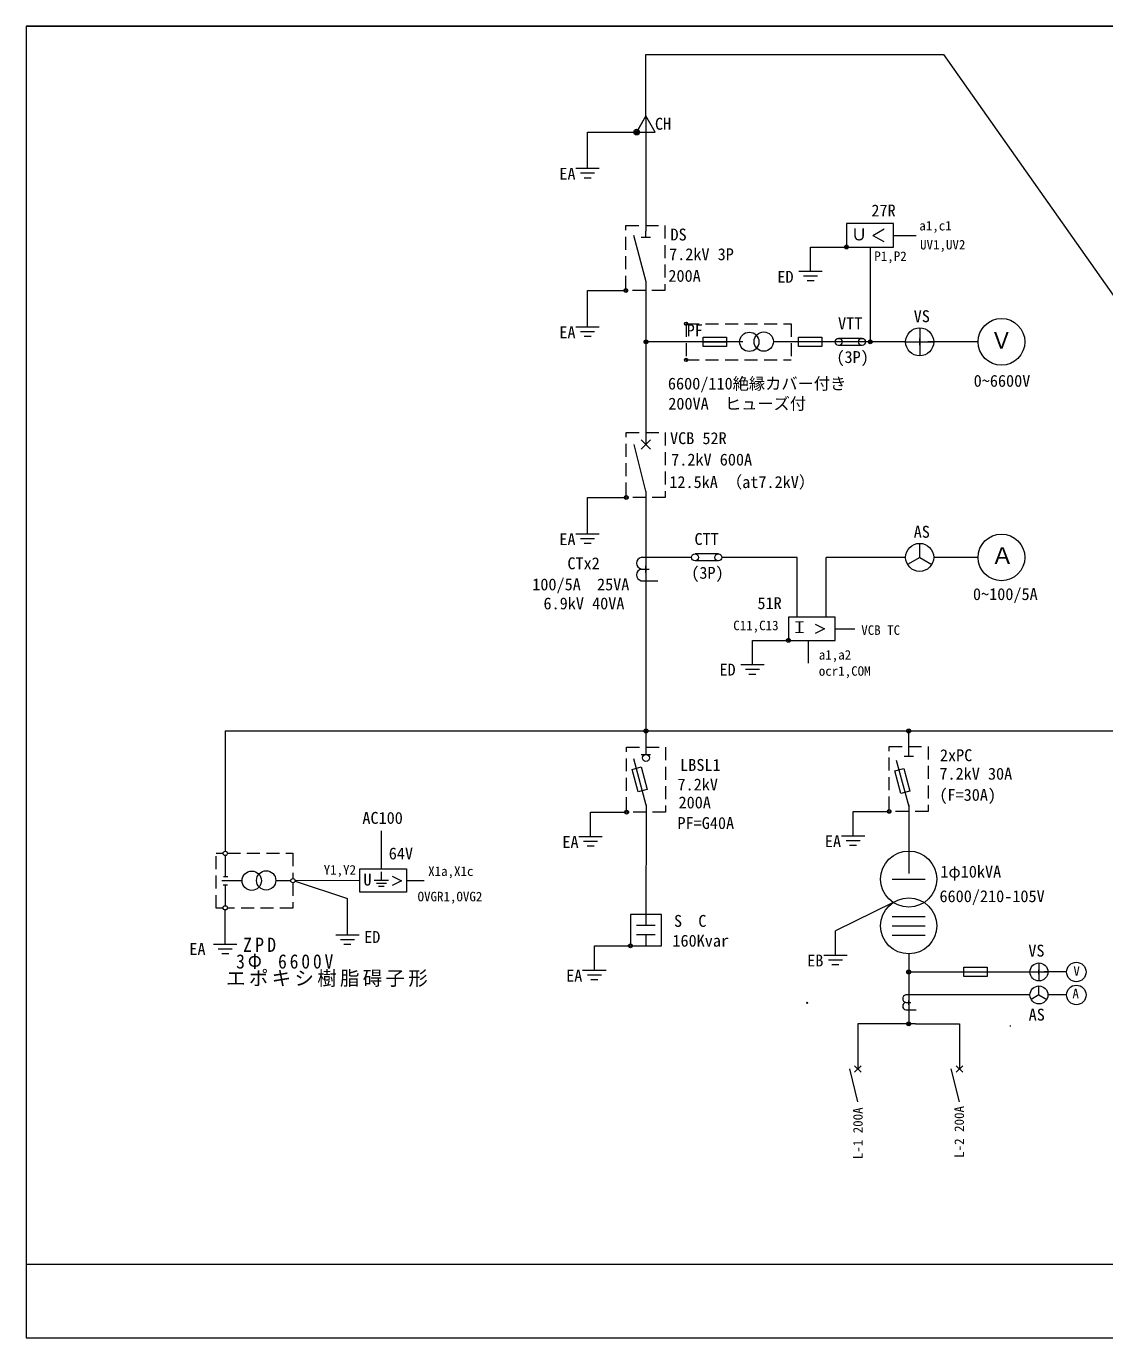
# Model space of a CAD drawing. Units: millimetres, scale not verified. Extents: x -40828 to 34218, y -22356 to 21925.
# Drawn here: x 5418 to 22036, y -22356 to -2156 of the extents above; entities that cross this region are included whole.
import ezdxf
from ezdxf.enums import TextEntityAlignment as Align

# ---------------------------------------------------------------- set-up
doc = ezdxf.new("R2010")
doc.units = ezdxf.units.MM
doc.header["$LTSCALE"] = 100
doc.header["$PDMODE"] = 32
doc.header["$PDSIZE"] = 50
doc.linetypes.add('DASHED2', pattern=[3, 2, -1])
doc.layers.add('E-0', color=6, linetype='Continuous', lineweight=20)
doc.styles.add('ＭＳ ゴシック', font='')
doc.styles.get('ＭＳ ゴシック').set_extended_font_data('MS Gothic')

msp = doc.modelspace()

# ---------------------------------------------------------------- linework, layer by layer
at = {"layer": 'E-0', "color": 7}
for p, q in [((34218.3, -2155.5), (5418.3, -2155.5)), ((5418.3, -2155.5), (5418.3, -22355.5)), ((5418.3, -2155.5), (34218.3, -2155.5)), ((19552.7, -2588.6), (25578, -11147.2)), ((14967.1, -3533.9), (14967.1, -5312.2)), ((18778.1, -5376.1), (19128.3, -5376.1)), ((17503.4, -5556.1), (18029.3, -5556.1)), ((18422.4, -5556.1), (18422.4, -6986.2)), ((14967.1, -6140.2), (14967.1, -8597.2)), ((16457.9, -7016.5), (14967.1, -7016.5)), ((15845.9, -7088.5), (15845.9, -6944.5)), ((15845.9, -7016.5), (16205.9, -7016.5)), ((16410.1, -7016.5), (16205.9, -7016.5)), ((18392.2, -7016.5), (16930, -7016.5)), ((17316.7, -7088.5), (17316.7, -6944.5)), ((18967.9, -7016.5), (18452.7, -7016.5)), ((16205.9, -7088.5), (15845.9, -7088.5)), ((17676.7, -7088.5), (17316.7, -7088.5)), ((14967.1, -9317.2), (14967.1, -12979.1)), ((17297.6, -11254.6), (17297.6, -10336.5)), ((17742.1, -11250.1), (17742.1, -10336.5)), ((17880.9, -11434.6), (18186.5, -11434.6)), ((16606.1, -11614.6), (17132.1, -11614.6)), ((17463.3, -11614.6), (17463.3, -11963.9)), ((8485.5, -13009.3), (8485.5, -13019.1)), ((8485.5, -13009.3), (14936.9, -13009.3)), ((8485.5, -13019.1), (8485.5, -14862.2)), ((14967.1, -13039.5), (14967.1, -13371.5)), ((14997.4, -13009.3), (18984.4, -13009.3)), ((19014.6, -13371.5), (19014.6, -13039.5)), ((19044.8, -13009.3), (25363, -13009.3)), ((19014.6, -13396.8), (19014.6, -13249.2)), ((14114.3, -14260), (14640.2, -14260)), ((18158.2, -14249.2), (18684.1, -14249.2)), ((19014.6, -14145.5), (19014.6, -14859.2)), ((10890.4, -15134.8), (10890.4, -14549.7)), ((8485.5, -14928.2), (8485.5, -15247.9)), ((19014.6, -14859.2), (19014.6, -15202.8)), ((8744.5, -15315.6), (8433.4, -15315.6)), ((8456.6, -15253.7), (8523.1, -15253.7)), ((9495, -15315.6), (9264.3, -15315.6)), ((9560.2, -15322.6), (10367.7, -15589.4)), ((10558.5, -15314.8), (9560.9, -15315.6)), ((11278.5, -15314.8), (11551.4, -15314.8)), ((8453.7, -15378), (8520.2, -15378)), ((8485.5, -15375.1), (8485.5, -15700.7)), ((18775.8, -15651.2), (17885.6, -16087.3)), ((14171.5, -16320.5), (14697.4, -16320.5)), ((19014.6, -16443.2), (19014.6, -17490.5)), ((19044.8, -16721.5), (20883.5, -16721.5)), ((19862.5, -16793.5), (19862.5, -16649.5)), ((20222.5, -16793.5), (19862.5, -16793.5)), ((18984.4, -17520.7), (18232.4, -17520.7)), ((19118.3, -17520.7), (19044.8, -17520.7)), ((19118.3, -17520.7), (19796.8, -17520.7)), ((34218.3, -21227.2), (5418.3, -21227.2)), ((5418.3, -22355.5), (34218.3, -22355.5))]:
    msp.add_line(p, q, dxfattribs=at)
at = {"layer": 'E-0'}
for p, q in [((14967.1, -3533.9), (14844.6, -3748.4)), ((15111.1, -3785.9), (14967.1, -3533.9)), ((14067.1, -4343.9), (14067.1, -3785.9)), ((14067.1, -3785.9), (14779.9, -3785.9)), ((14866.3, -3785.9), (15111.1, -3785.9)), ((13887.1, -4343.9), (14247.1, -4343.9)), ((13887.1, -4343.9), (14247.1, -4343.9)), ((13959.1, -4415.9), (14175.1, -4415.9)), ((13959.1, -4415.9), (14175.1, -4415.9)), ((14016.2, -4343.9), (14118.1, -4343.9)), ((14013.1, -4487.9), (14121.1, -4487.9)), ((14013.1, -4487.9), (14121.1, -4487.9)), ((18058.1, -5196.1), (18058.1, -5527.3)), ((14895.1, -5402.2), (15039.1, -5402.2)), ((14967.1, -5402.2), (14967.1, -5312.2)), ((18461.2, -5376.1), (18634.6, -5276.1)), ((18461.2, -5376.1), (18629.8, -5473.4)), ((17503.4, -5929.8), (17503.4, -5556.1)), ((18086.9, -5556.1), (18778.1, -5556.1)), ((17323.4, -5929.8), (17683.4, -5929.8)), ((17323.4, -5929.8), (17683.4, -5929.8)), ((17395.4, -6001.8), (17611.4, -6001.8)), ((17395.4, -6001.8), (17611.4, -6001.8)), ((17452.5, -5929.8), (17554.3, -5929.8)), ((14067.1, -6784.4), (14067.1, -6226.4)), ((14067.1, -6226.4), (14629.4, -6226.4)), ((17449.4, -6073.8), (17557.4, -6073.8)), ((17449.4, -6073.8), (17557.4, -6073.8)), ((13887.1, -6784.4), (14247.1, -6784.4)), ((13887.1, -6784.4), (14247.1, -6784.4)), ((13959.1, -6856.4), (14175.1, -6856.4)), ((13959.1, -6856.4), (14175.1, -6856.4)), ((14016.2, -6784.4), (14118.1, -6784.4)), ((19183.9, -6800.5), (19183.9, -7232.5)), ((14013.1, -6928.4), (14121.1, -6928.4)), ((14013.1, -6928.4), (14121.1, -6928.4)), ((15975, -7016.5), (16076.8, -7016.5)), ((18295.6, -6962.5), (17935.6, -6962.5)), ((18967.9, -7016.5), (19399.9, -7016.5)), ((19133, -7016.5), (19234.8, -7016.5)), ((19183.9, -7067.4), (19183.9, -6965.6)), ((20083.9, -7016.8), (19309.9, -7016.8)), ((18295.6, -7070.5), (17935.6, -7070.5)), ((14967.1, -9317.2), (14787.1, -8597.2)), ((14895.1, -8669.2), (15039.1, -8525.2)), ((15039.1, -8669.2), (14895.1, -8525.2)), ((14067.1, -9971.8), (14067.1, -9413.8)), ((14067.1, -9413.8), (14634.8, -9413.8)), ((13887.1, -9971.8), (14247.1, -9971.8)), ((13887.1, -9971.8), (14247.1, -9971.8)), ((13959.1, -10043.8), (14175.1, -10043.8)), ((13959.1, -10043.8), (14175.1, -10043.8)), ((14016.2, -9971.8), (14118.1, -9971.8)), ((14013.1, -10115.8), (14121.1, -10115.8)), ((14013.1, -10115.8), (14121.1, -10115.8)), ((16083.1, -10282.5), (15723.1, -10282.5)), ((19183.9, -10336.5), (19183.9, -10120.5)), ((19183.9, -10336.5), (19183.9, -10120.5)), ((15147.1, -10336.5), (14895.1, -10336.5)), ((14967.1, -10567.4), (14967.1, -10465.6)), ((15669.1, -10336.5), (15147.1, -10336.5)), ((16083.1, -10390.5), (15723.1, -10390.5)), ((17297.6, -10336.5), (16137.1, -10336.5)), ((18967.9, -10336.5), (17742.1, -10336.5)), ((19183.9, -10336.5), (18996.8, -10444.5)), ((19183.9, -10336.5), (18996.8, -10444.5)), ((19183.9, -10336.5), (19371, -10444.5)), ((19183.9, -10336.5), (19371, -10444.5)), ((20083.9, -10336.5), (19399.9, -10336.5)), ((14895.1, -10516.5), (14967.1, -10516.5)), ((14895.1, -10696.5), (15147.1, -10696.5)), ((14916.2, -10516.5), (15018.1, -10516.5)), ((17160.9, -11254.6), (17160.9, -11585.8)), ((17574.9, -11362.6), (17718.9, -11434.6)), ((17718.9, -11434.6), (17574.9, -11506.6)), ((16606.1, -11988.3), (16606.1, -11614.6)), ((17189.7, -11614.6), (17880.9, -11614.6)), ((16426.1, -11988.3), (16786.1, -11988.3)), ((16426.1, -11988.3), (16786.1, -11988.3)), ((16498.1, -12060.3), (16714.1, -12060.3)), ((16498.1, -12060.3), (16714.1, -12060.3)), ((16555.2, -11988.3), (16657, -11988.3)), ((16552.1, -12132.3), (16660.1, -12132.3)), ((16552.1, -12132.3), (16660.1, -12132.3)), ((14776.1, -13432.6), (14967.1, -14145.5)), ((14895.1, -13371.5), (15039.1, -13371.5)), ((18823.6, -13457.9), (19014.6, -14170.8)), ((14114.3, -14633.7), (14114.3, -14260)), ((14967.7, -14145.5), (14966.3, -16006.5)), ((18158.2, -14622.9), (18158.2, -14249.2)), ((13934.3, -14633.7), (14294.3, -14633.7)), ((13934.3, -14633.7), (14294.3, -14633.7)), ((14006.3, -14705.7), (14222.3, -14705.7)), ((14006.3, -14705.7), (14222.3, -14705.7)), ((14063.4, -14633.7), (14165.2, -14633.7)), ((17978.2, -14622.9), (18338.2, -14622.9)), ((17978.2, -14622.9), (18338.2, -14622.9)), ((18050.2, -14694.9), (18266.2, -14694.9)), ((18050.2, -14694.9), (18266.2, -14694.9)), ((18107.3, -14622.9), (18209.1, -14622.9)), ((14060.3, -14777.7), (14168.3, -14777.7)), ((14060.3, -14777.7), (14168.3, -14777.7)), ((18104.2, -14766.9), (18212.2, -14766.9)), ((18104.2, -14766.9), (18212.2, -14766.9)), ((11002.4, -15314.2), (10778.4, -15314.2)), ((10890.4, -15311.2), (10890.4, -15180.6)), ((11054.5, -15243.7), (11198.5, -15315.7)), ((11198.5, -15315.7), (11054.5, -15387.7)), ((18762.6, -15291.2), (19266.6, -15291.2)), ((10967.4, -15359), (10813.4, -15359)), ((10932.4, -15403.8), (10848.4, -15403.8)), ((10367.7, -16147.4), (10367.7, -15589.4)), ((8485.5, -16291.6), (8485.5, -15766.6)), ((14726.3, -15838.5), (14726.3, -16291.7)), ((18762.6, -15867.2), (19266.6, -15867.2)), ((10187.7, -16147.4), (10547.7, -16147.4)), ((15110.3, -16006.5), (14822.3, -16006.5)), ((15110.3, -16150.5), (14822.3, -16150.5)), ((14966.3, -16150.5), (14966.3, -16330.5)), ((17885.6, -16461), (17885.6, -16087.3)), ((18762.6, -16011.2), (19266.6, -16011.2)), ((18762.6, -16155.2), (19266.6, -16155.2)), ((8305.5, -16291.6), (8665.5, -16291.6)), ((10259.7, -16219.4), (10475.7, -16219.4)), ((10313.7, -16291.4), (10421.7, -16291.4)), ((14171.5, -16694.2), (14171.5, -16320.5)), ((14754.9, -16318.5), (15206.3, -16318.5)), ((8377.5, -16363.6), (8593.5, -16363.6)), ((8431.5, -16435.6), (8539.5, -16435.6)), ((17705.6, -16461), (18065.6, -16461)), ((17705.6, -16461), (18065.6, -16461)), ((17777.6, -16533), (17993.6, -16533)), ((17777.6, -16533), (17993.6, -16533)), ((17834.7, -16461), (17936.5, -16461)), ((13991.5, -16694.2), (14351.5, -16694.2)), ((13991.5, -16694.2), (14351.5, -16694.2)), ((14120.6, -16694.2), (14222.4, -16694.2)), ((17831.6, -16605), (17939.6, -16605)), ((17831.6, -16605), (17939.6, -16605)), ((20883.5, -16721.5), (21160, -16721.5)), ((20989.2, -16721.5), (21054.4, -16721.5)), ((21021.8, -16583.3), (21021.8, -16859.8)), ((21021.8, -16754.1), (21021.8, -16689)), ((21447.8, -16721.8), (21102.4, -16721.8)), ((14063.5, -16766.2), (14279.5, -16766.2)), ((14063.5, -16766.2), (14279.5, -16766.2)), ((14117.5, -16838.2), (14225.5, -16838.2)), ((14117.5, -16838.2), (14225.5, -16838.2)), ((21021.8, -17075.3), (21021.8, -16937.1)), ((21021.8, -17075.3), (21021.8, -16937.1)), ((19129.8, -17075.3), (18968.5, -17075.3)), ((19014.6, -17228.4), (19014.6, -17163.2)), ((20883.5, -17075.3), (19129.8, -17075.3)), ((21021.8, -17075.3), (20902.1, -17144.4)), ((21021.8, -17075.3), (20902.1, -17144.4)), ((21021.8, -17075.3), (21141.5, -17144.4)), ((21021.8, -17075.3), (21141.5, -17144.4)), ((21447.8, -17075.3), (21160, -17075.3)), ((18968.5, -17190.5), (19014.6, -17190.5)), ((18968.5, -17305.7), (19129.8, -17305.7)), ((18982, -17190.5), (19047.2, -17190.5)), ((18232.4, -17520.7), (18232.4, -18215.6)), ((19796.8, -17520.7), (19796.8, -18215.6)), ((20579, -17544), (20579, -17560.4)), ((18282.8, -18266), (18182, -18165.2)), ((18182, -18266), (18282.8, -18165.2)), ((19847.2, -18266), (19746.4, -18165.2)), ((19746.4, -18266), (19847.2, -18165.2)), ((18232.4, -18719.6), (18106.4, -18215.6)), ((19796.8, -18719.6), (19670.8, -18215.6))]:
    msp.add_line(p, q, dxfattribs=at)
at = {"layer": 'E-0', "color": 7, "linetype": 'DASHED2'}
for p, q in [((14658.2, -6197.6), (14658.2, -5226.4)), ((15258.2, -6226.4), (14687, -6226.4)), ((15585.7, -6738.4), (15585.7, -7293)), ((15585.7, -6738.4), (17205.4, -6738.4)), ((17205.4, -6738.4), (17205.4, -7294.6)), ((15585.7, -7294.6), (17205.4, -7294.6)), ((14663.6, -9385), (14663.6, -8413.8)), ((15263.6, -9413.8), (14692.4, -9413.8)), ((14669, -14231.2), (14669, -13260)), ((18712.9, -14220.4), (18712.9, -13249.2)), ((15269, -14260), (14697.8, -14260)), ((19312.9, -14249.2), (18741.7, -14249.2)), ((8342.6, -15737.6), (8342.6, -14893.4)), ((8342.6, -14893.4), (8452.6, -14893.4)), ((8518.4, -14893.4), (9528, -14893.4)), ((9528, -14893.4), (9528, -15282.7)), ((9528, -15348.6), (9528, -15737.6)), ((8452.8, -15737.6), (8342.6, -15737.6)), ((9528, -15737.6), (8518.2, -15737.6))]:
    msp.add_line(p, q, dxfattribs=at)
at = {"layer": 'E-0', "color": 7}
for points in [[(5418.3, -22355.5), (34218.3, -22355.5), (34218.3, -2155.5)], [(14967.1, -3533.9), (14967.1, -2588.6), (19552.7, -2588.6)], [(15845.9, -6944.5), (16205.9, -6944.5), (16205.9, -7088.5)], [(17316.7, -6944.5), (17676.7, -6944.5), (17676.7, -7088.5)], [(19014.6, -13393.7), (19014.6, -13393.7), (19014.6, -13392.9)], [(19862.5, -16649.5), (20222.5, -16649.5), (20222.5, -16793.5)]]:
    msp.add_lwpolyline(points, dxfattribs=at)
at = {"layer": 'E-0'}
for points in [[(15111.1, -3785.9), (14967.1, -3533.9), (14823.1, -3785.9)], [(18778.1, -5556.1), (18778.1, -5196.1), (18058.1, -5196.1), (18058.1, -5556.1)], [(15845.9, -7088.5), (15845.9, -6944.5), (16205.9, -6944.5), (16205.9, -7088.5)], [(17316.7, -7088.5), (17316.7, -6944.5), (17676.7, -6944.5), (17676.7, -7088.5)], [(17880.9, -11614.6), (17880.9, -11254.6), (17160.9, -11254.6), (17160.9, -11614.6)], [(14845.4, -13948.3), (14752.2, -13600.6), (14891.3, -13563.3), (14984.5, -13911)], [(18892.8, -13973.6), (18799.7, -13625.8), (18938.7, -13588.6), (19031.9, -13936.3)], [(10558.5, -15494.8), (10558.5, -15134.8), (11278.5, -15134.8), (11278.5, -15494.8)], [(10558.5, -15494.8), (10558.5, -15134.8), (11278.5, -15134.8), (11278.5, -15494.8)], [(19862.5, -16793.5), (19862.5, -16649.5), (20222.5, -16649.5), (20222.5, -16793.5)]]:
    msp.add_lwpolyline(points, close=True, dxfattribs=at)
at = {"layer": 'E-0', "color": 7, "linetype": 'DASHED2'}
for points in [[(14658.2, -5226.4), (15258.2, -5226.4), (15258.2, -6226.4)], [(14663.6, -8413.8), (15263.6, -8413.8), (15263.6, -9413.8)], [(14669, -13260), (15269, -13260), (15269, -14260)], [(18712.9, -13249.2), (19312.9, -13249.2), (19312.9, -14249.2)]]:
    msp.add_lwpolyline(points, dxfattribs=at)
at = {"layer": 'E-0'}
for points in [[(18778.1, -5556.1), (18778.1, -5196.1), (18058.1, -5196.1)], [(14776.1, -5373.3), (14967.1, -6086.2), (14967.1, -6140.2)], [(17880.9, -11614.6), (17880.9, -11254.6), (17160.9, -11254.6)], [(18942.6, -13396.8), (18944.2, -13396.8), (19014.2, -13396.8)], [(19014.2, -13396.8), (19086, -13396.8), (19086.6, -13396.8)], [(15206.3, -16318.5), (15206.3, -15838.5), (14726.3, -15838.5)]]:
    msp.add_lwpolyline(points, dxfattribs=at)
for centre, radius in [((14823.1, -3785.9), 43.2), ((14823.1, -3785.9), 28.8), ((14823.1, -3785.9), 14.4), ((18058.1, -5556.1), 28.8), ((18058.1, -5556.1), 14.4), ((14658.2, -6226.4), 28.8), ((14658.2, -6226.4), 14.4), ((20443.9, -7016.8), 360), ((19183.9, -7016.5), 216), ((14967.1, -7016.5), 30.2), ((14967.1, -7016.5), 20.2), ((14967.1, -7016.5), 10.1), ((17935.6, -7016.5), 54), ((18295.6, -7016.5), 54), ((18422.4, -7016.5), 30.2), ((18422.4, -7016.5), 20.2), ((18422.4, -7016.5), 10.1), ((14663.6, -9413.8), 28.8), ((14663.6, -9413.8), 14.4), ((20443.9, -10336.5), 360), ((15723.1, -10336.5), 54), ((16083.1, -10336.5), 54), ((19183.9, -10336.5), 216), ((19183.9, -10336.5), 216), ((17160.9, -11614.6), 28.8), ((17160.9, -11614.6), 14.4), ((14967.1, -13009.3), 30.2), ((14967.1, -13009.3), 20.2), ((14967.1, -13009.3), 10.1), ((19014.6, -13009.3), 30.2), ((19014.6, -13009.3), 20.2), ((19014.6, -13009.3), 10.1), ((14967.1, -13425.5), 54), ((14669, -14260), 28.8), ((14669, -14260), 14.4), ((18712.9, -14249.2), 28.8), ((18712.9, -14249.2), 14.4), ((19014.6, -15291.2), 432), ((19014.6, -16011.2), 432), ((14726.2, -16320.5), 28.8), ((14726.2, -16320.5), 14.4), ((19014.6, -16721.5), 30.2), ((19014.6, -16721.5), 20.2), ((19014.6, -16721.5), 10.1), ((21021.8, -16721.5), 138.2), ((21021.8, -17075.3), 138.2), ((21021.8, -17075.3), 138.2), ((17450.2, -17196.9), 10.1), ((19014.6, -17520.7), 30.2), ((19014.6, -17520.7), 20.2), ((19014.6, -17520.7), 10.1)]:
    msp.add_circle(centre, radius, dxfattribs=at)
at = {"layer": 'E-0', "color": 7}
for centre, radius in [((16558.8, -7016.5), 148.7), ((16781.4, -7012.4), 148.7), ((8485.5, -14895.2), 33), ((8893.1, -15315.6), 148.7), ((9115.7, -15311.5), 148.7), ((9528, -15315.6), 33), ((8485.5, -15733.6), 33), ((21597.8, -16721.8), 150), ((21597.8, -17075.3), 150)]:
    msp.add_circle(centre, radius, dxfattribs=at)
at = {"layer": 'E-0'}
for centre, radius in [((14915.4, -10426.5), 92.2), ((14915.4, -10606.5), 92.2), ((18981.5, -17132.9), 59), ((18981.5, -17248.1), 59)]:
    msp.add_arc(centre, radius, 102.68, 257.32, dxfattribs=at)
at = {"layer": 'E-0', "color": 7}
for p in [(15585.7, -6738.4), (15585.7, -7294.6), (19014.6, -17520.7)]:
    msp.add_point(p, dxfattribs=at)

# ---------------------------------------------------------------- texts
at = {"layer": 'E-0', "color": 7, "style": 'ＭＳ ゴシック'}
for s, height, p in [('CH', 183.3, (15105.1, -3804.6)), ('EA', 183.3, (13632.6, -4575)), ('27R', 183.3, (18439.6, -5140.4)), ('DS', 183.3, (15344.6, -5510.4)), ('Ｕ', 183.3, (18125.6, -5508.3)), ('7.2kV 3P', 183.3, (15322.9, -5813.9)), ('200A', 183.3, (15312.1, -6146.4)), ('ED', 183.3, (16991.5, -6161.7)), ('VTT', 183.3, (17926.1, -6879.8)), ('VS', 183.3, (19091.9, -6768.5)), ('EA', 183.3, (13632.6, -7015.5)), ('PF', 183.3, (15594.2, -6984.9)), ('Ｖ', 256.6, (20267.2, -7196.9)), ('(3P)', 183.3, (17901.7, -7397.4)), ('6600/110絶縁カバー付き', 183.3, (15305.1, -7805.8)), ('0~6600V', 183.3, (20015.8, -7763.3)), ('200VA  ヒューズ付', 183.3, (15310.5, -8114.8)), ('VCB 52R', 183.3, (15337.4, -8647.2)), ('7.2kV 600A', 183.3, (15355.4, -8976.1)), ('12.5kA （at7.2kV）', 183.3, (15326.5, -9323)), ('AS', 183.3, (19091.9, -10088.5)), ('EA', 183.3, (13632.6, -10202.9)), ('CTT', 183.3, (15713.7, -10199.8)), ('Ａ', 256.6, (20283.9, -10513.4)), ('CTx2', 183.3, (13756.7, -10573.8)), ('(3P)', 183.3, (15664.9, -10720.2)), ('100/5A  25VA', 183.3, (13214.7, -10899.1)), ('0~100/5A', 183.3, (20004.9, -11048.3)), ('6.9kV 40VA', 183.3, (13388.1, -11191.8)), ('51R', 183.3, (16684.1, -11188)), ('Ｉ', 183.3, (17206.1, -11557.4)), ('ED', 183.3, (16098.9, -12211.4)), ('2xPC', 183.3, (19495.7, -13530.2)), ('LBSL1', 183.3, (15493.2, -13679.9)), ('7.2kV', 183.3, (15452.5, -13980.8)), ('7.2kV 30A', 183.3, (19487.6, -13814.8)), ('(F=30A)', 183.3, (19487.6, -14140.1)), ('200A', 183.3, (15468.8, -14257.3)), ('AC100', 183.3, (10597.3, -14495.4)), ('PF=G40A', 183.3, (15452.5, -14574.4)), ('EA', 183.3, (13679.7, -14864.8)), ('EA', 183.3, (17723.6, -14854)), ('64V', 183.3, (11003.9, -15042.9)), ('1φ10kVA', 183.3, (19501.9, -15322.4)), ('U', 183.3, (10613.5, -15444.8)), ('6600/210-105V', 183.3, (19489, -15701.4)), ('S\u3000C', 183.3, (15398.6, -16081.8)), ('ED', 183.3, (10625.1, -16329.6)), ('160Kvar', 183.3, (15374.2, -16386.7)), ('EA', 183.3, (7932, -16515)), ('VS', 183.3, (20858.2, -16540.1)), ('EB', 183.3, (17451, -16692.1)), ('EA', 183.3, (13736.9, -16925.3)), ('AS', 183.3, (20862.8, -17525.8))]:
    msp.add_text(s, height=height, dxfattribs=at).set_placement(p, align=Align.BOTTOM_LEFT)
at = {"layer": 'E-0', "color": 4, "style": 'ＭＳ ゴシック'}
for s, p in [('a1,c1 ', (19178.9, -5344.7)), ('UV1,UV2', (19189.8, -5637.4)), ('P1,P2', (18485.3, -5814.5)), ('C11,C13', (16311.6, -11501.8)), ('VCB TC', (18284, -11573.6)), ('a1,a2', (17629.8, -11954.2)), ('ocr1,COM', (17629.8, -12203.5)), ('Y1,Y2', (10001.1, -15265.2)), ('X1a,X1c', (11611, -15286.9)), ('OVGR1,OVG2', (11448.4, -15677.2)), ('V', (21552, -16824.4)), ('A', (21537.6, -17171.1))]:
    msp.add_text(s, height=146.6, dxfattribs=at).set_placement(p, align=Align.BOTTOM_LEFT)
for s, p in [('L-1 200A', (18348.9, -19605.3)), ('L-2 200A', (19910.1, -19583.6))]:
    msp.add_text(s, height=146.6, rotation=90, dxfattribs=at).set_placement(p, align=Align.BOTTOM_LEFT)
at = {"layer": 'E-0', "color": 7, "char_height": 219.9, "attachment_point": 7, "style": 'ＭＳ ゴシック'}
for s, insert in [('\\T1.38;\\W0.9;ZPD', (8760.8, -16412.7)), ('\\T1.33;\\W0.9;3Φ\\~6600V', (8652.9, -16675.8)), ('\\T1.17;エポキシ樹脂碍子形', (8497.9, -16953.3))]:
    msp.add_mtext(s, dxfattribs=dict(at, insert=insert))

doc.saveas('drawing.dxf')
